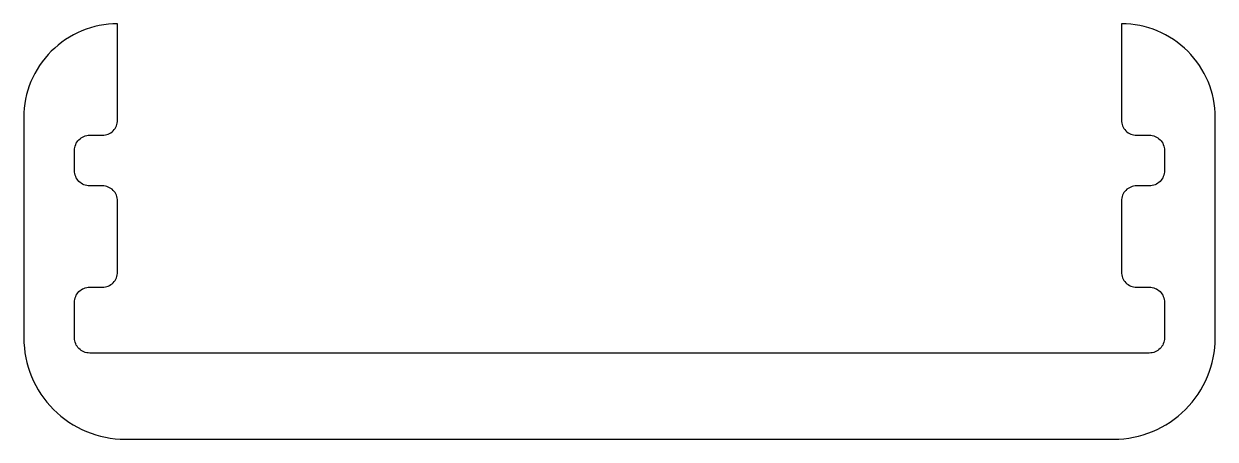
# Model space of a CAD drawing. Extents: x 251.9 to 275.4, y 262.7 to 270.9.
import ezdxf

# ---------------------------------------------------------------- set-up
doc = ezdxf.new("R2010")
doc.units = 0
doc.layers.add('ANA', color=220, linetype='CONTINUOUS')

msp = doc.modelspace()

# ---------------------------------------------------------------- linework, layer by layer
at = {"layer": 'ANA'}
msp.add_lwpolyline([(252.928, 264.75), (252.928, 265.45, -0.414214), (253.228, 265.75), (253.478, 265.75, 0.414214), (253.778, 266.05), (253.778, 267.45, 0.414214), (253.478, 267.75), (253.228, 267.75, -0.414214), (252.928, 268.05), (252.928, 268.45, -0.414214), (253.228, 268.75), (253.478, 268.75, 0.414214), (253.778, 269.05), (253.778, 270.95, 0.414214), (251.928, 269.1), (251.928, 264.75, 0.414214), (253.928, 262.75), (273.428, 262.75, 0.414214), (275.428, 264.75), (275.428, 269.1, 0.414214), (273.578, 270.95), (273.578, 269.05, 0.414214), (273.878, 268.75), (274.128, 268.75, -0.414214), (274.428, 268.45), (274.428, 268.05, -0.414214), (274.128, 267.75), (273.878, 267.75, 0.414214), (273.578, 267.45), (273.578, 266.05, 0.414214), (273.878, 265.75), (274.128, 265.75, -0.414214), (274.428, 265.45), (274.428, 264.75, -0.414214), (274.128, 264.45), (253.228, 264.45, -0.414214)], format="xyb", close=True, dxfattribs=at)

doc.saveas('drawing.dxf')
